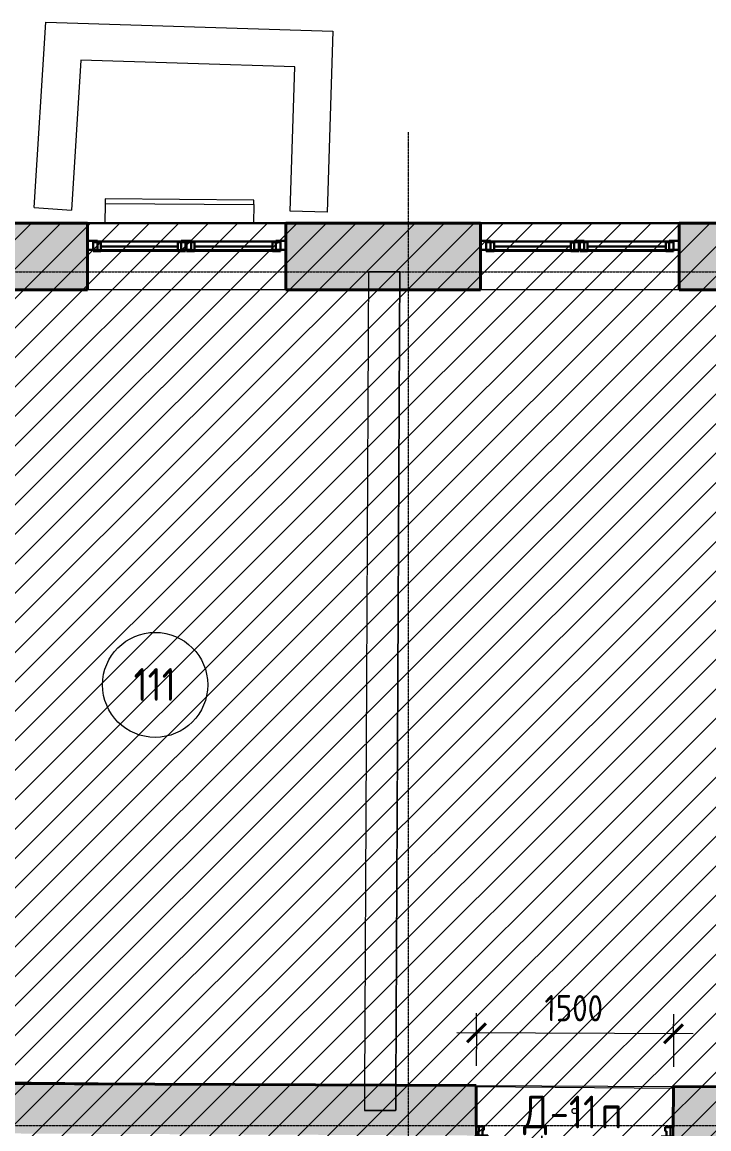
# Model space of a CAD drawing. Header units: millimetres. Extents: x -11886 to 379896, y -8130 to 47743.
# Drawn here: x -2379 to 2846, y 36830 to 45259 of the extents above; entities that cross this region are included whole.
import ezdxf

# ---------------------------------------------------------------- set-up
doc = ezdxf.new("R2010")
doc.units = ezdxf.units.MM
for name, pattern in [('ADSK_Линия сетки', [25, 20, -2.5, 0, -2.5]), ('ADSK_Сверху', [4.5, 3, -1.5]), ('ADSK_Снесено', [4.5, 3, -1.5])]:
    doc.linetypes.add(name, pattern=pattern)
for name, color, linetype, lineweight, true_color in [('_ Окна', 5, 'Continuous', 30, 0x0000ff), ('Витраж', 5, 'Continuous', 18, 0x0000ff), ('Двери', 5, 'Continuous', 18, 0x0000ff), ('Линии', 7, 'Continuous', 9, 0x00a600), ('Окна', 5, 'Continuous', 18, 0x0000ff), ('Стены внутренние', 5, 'Continuous', 18, 0x0000ff), ('Стены наружные', 1, 'ADSK_Снесено', 18, 0xff0000)]:
    doc.layers.add(name, color=color, linetype=linetype, lineweight=lineweight, true_color=true_color)
for name, color, linetype, lineweight in [('Каркас', 7, 'Continuous', 18), ('Марки дверей', 7, 'Continuous', 20), ('Марки помещений', 7, 'Continuous', 20), ('Оси', 7, 'Continuous', 9), ('Размеры', 7, 'Continuous', 9), ('Размеры-100', 7, 'Continuous', 9)]:
    doc.layers.add(name, color=color, linetype=linetype, lineweight=lineweight)
doc.styles.add('GOST Common_1', font='GOST_Common.ttf', dxfattribs={"width": 0.9, "height": 200})
doc.styles.add('GOST Common_2', font='GOST_Common.ttf', dxfattribs={"width": 0.9, "height": 250})
doc.dimstyles.new('ADSK_Основной_2_мм_Округление_до_1_мм', dxfattribs={"dimscale": 304.8, "dimtxt": 201.142999, "dimasz": 0.463911, "dimexe": 0.492126, "dimexo": 0.492126, "dimgap": 0.098425, "dimtad": 1, "dimdec": 0, "dimdsep": 46, "dimtxsty": 'GOST Common_1', "dimblk1": 'OBLIQUE', "dimblk2": 'OBLIQUE', "dimsah": 1, "dimcen": 0.09, "dimdle": 0.492126, "dimazin": 2, "dimtfac": 1, "dimtdec": 4, "dimtix": 1, "dimtmove": 0, "dimatfit": 3, "dimfxl": 1, "dimtvp": 1, "dimtolj": 1, "dimtzin": 0, "dimlwd": 20, "dimlwe": 20, "dimarcsym": 2})

# ---------------------------------------------------------------- blocks, each defined once
blk = doc.blocks.new('Прямоугольный импост - 70х20_56мм-1433747-01 План 1-го этажа маркировочный')
at = {"layer": 'Витраж', "color": 161, "linetype": 'ADSK_Сверху', "true_color": 0xaaaaff}
for p, q in [((-4162.4, 43593.9), (-4124.4, 43593.9)), ((-3478.4, 43593.9), (-3402.4, 43593.9)), ((-3402.4, 43523.9), (-3402.4, 43593.9)), ((-4162.4, 43523.9), (-4124.4, 43523.9)), ((-3478.4, 43523.9), (-3402.4, 43523.9))]:
    blk.add_line(p, q, dxfattribs=at)
blk = doc.blocks.new('Прямоугольный импост - 70х20_56мм-1257200-01 План 1-го этажа маркировочный')
at = {"layer": 'Витраж', "color": 161, "linetype": 'ADSK_Сверху', "true_color": 0xaaaaff}
for p, q in [((-76, 35), (0, 35)), ((0, 35), (0, -35)), ((0, -35), (-76, -35))]:
    blk.add_line(p, q, dxfattribs=at)
blk = doc.blocks.new('Прямоугольный импост - 70х20_56мм-1257201-01 План 1-го этажа маркировочный')
at = {"layer": 'Витраж', "color": 161, "linetype": 'ADSK_Сверху', "true_color": 0xaaaaff}
for p, q in [((0, 35), (-76, 35)), ((0, -35), (0, 35)), ((-76, -35), (0, -35))]:
    blk.add_line(p, q, dxfattribs=at)
blk = doc.blocks.new('Прямоугольный импост - 70х20_56мм-1228464-01 План 1-го этажа маркировочный')
at = {"layer": 'Витраж', "color": 161, "linetype": 'ADSK_Сверху', "true_color": 0xaaaaff}
for p, q in [((-4912.4, 43593.9), (-4912.4, 43523.9)), ((-4912.4, 43593.9), (-4836.4, 43593.9)), ((-4200.4, 43593.9), (-4162.4, 43593.9)), ((-4912.4, 43523.9), (-4836.4, 43523.9)), ((-4200.4, 43523.9), (-4162.4, 43523.9))]:
    blk.add_line(p, q, dxfattribs=at)
blk = doc.blocks.new('Прямоугольный импост - 70х76мм-1464156-01 План 1-го этажа маркировочный')
at = {"layer": 'Витраж', "color": 161, "linetype": 'ADSK_Сверху', "true_color": 0xaaaaff}
for p, q in [((-38, 35), (38, 35)), ((38, -35), (-38, -35))]:
    blk.add_line(p, q, dxfattribs=at)
blk = doc.blocks.new('Прямоугольный импост - 70х60мм-1433749-01 План 1-го этажа маркировочный')
at = {"layer": 'Витраж', "color": 161, "linetype": 'ADSK_Сверху', "true_color": 0xaaaaff}
for p, q in [((1897.6, 43593.9), (1897.6, 43523.9)), ((1897.6, 43593.9), (2543.6, 43593.9)), ((2543.6, 43523.9), (2543.6, 43593.9)), ((1897.6, 43523.9), (2543.6, 43523.9))]:
    blk.add_line(p, q, dxfattribs=at)
blk = doc.blocks.new('Прямоугольный импост - 70х60мм-1243863-01 План 1-го этажа маркировочный')
at = {"layer": 'Витраж', "color": 161, "linetype": 'ADSK_Сверху', "true_color": 0xaaaaff}
for p, q in [((1185.6, 43593.9), (1185.6, 43523.9)), ((1185.6, 43593.9), (1821.6, 43593.9)), ((1821.6, 43523.9), (1821.6, 43593.9)), ((1185.6, 43523.9), (1821.6, 43523.9))]:
    blk.add_line(p, q, dxfattribs=at)
blk = doc.blocks.new('AC_Окно_1Створка - 1131_5х1445h-807733-01 План 1-го этажа маркировочный')
at = {"layer": 'Линии', "color": 8, "lineweight": 18, "true_color": 0x808080}
for p, q in [((527.6, 444.1), (-603.9, 444.1)), ((-603.9, 444.1), (-603.9, 409.1)), ((527.6, 409.1), (527.6, 444.1))]:
    blk.add_line(p, q, dxfattribs=at)
blk = doc.blocks.new('Витраж-тент со смещением вовне - 60мм 34 сдвиг-2061971-01 План 1-го этажа маркировочный')
at = {"layer": '_ Окна'}
for p, q in [((-352, 25), (-352, -45)), ((-352, 25), (-292, 25)), ((-352, -45), (-352, 25)), ((-292, 25), (-292, -45)), ((352, 25), (292, 25)), ((292, 25), (292, -45)), ((352, -45), (352, 25)), ((352, -45), (352, 25)), ((-292, -45), (-352, -45)), ((-292, -10), (292, -10)), ((292, -45), (352, -45))]:
    blk.add_line(p, q, dxfattribs=at)
at = {"layer": 'Окна'}
for p, q in [((292, 25), (-292, 25)), ((-292, -45), (292, -45))]:
    blk.add_line(p, q, dxfattribs=at)
blk = doc.blocks.new('Прямоугольный импост - 70х20_56мм-1327567-01 План 1-го этажа маркировочный')
at = {"layer": 'Витраж', "lineweight": 30}
for p, q in [((-76, 35), (0, 35)), ((-76, -35), (-76, 35)), ((0, 35), (0, -35)), ((0, -35), (-76, -35))]:
    blk.add_line(p, q, dxfattribs=at)
blk = doc.blocks.new('Прямоугольный импост - 70х20_56мм-1327568-01 План 1-го этажа маркировочный')
at = {"layer": 'Витраж', "lineweight": 30}
for p, q in [((0, 35), (-76, 35)), ((-76, 35), (-76, -35)), ((0, -35), (0, 35)), ((-76, -35), (0, -35))]:
    blk.add_line(p, q, dxfattribs=at)
blk = doc.blocks.new('Витраж-тент со смещением вовне - 60мм 34 сдвиг-2061973-01 План 1-го этажа маркировочный')
at = {"layer": '_ Окна'}
for p, q in [((-357, 25), (-357, -45)), ((-357, 25), (-297, 25)), ((-357, -45), (-357, 25)), ((-297, 25), (-297, -45)), ((357, 25), (297, 25)), ((297, 25), (297, -45)), ((357, -45), (357, 25)), ((357, -45), (357, 25)), ((-297, -45), (-357, -45)), ((-297, -10), (297, -10)), ((297, -45), (357, -45))]:
    blk.add_line(p, q, dxfattribs=at)
at = {"layer": 'Окна'}
for p, q in [((297, 25), (-297, 25)), ((-297, -45), (297, -45))]:
    blk.add_line(p, q, dxfattribs=at)
blk = doc.blocks.new('Прямоугольный импост - 70х60мм-V54-01 План 1-го этажа маркировочный')
at = {"layer": 'Витраж'}
for p, q in [((-4124.4, 43593.9), (-3478.4, 43593.9)), ((-3478.4, 43523.9), (-4124.4, 43523.9))]:
    blk.add_line(p, q, dxfattribs=at)
blk = doc.blocks.new('Прямоугольный импост - 70х60мм-V55-01 План 1-го этажа маркировочный')
at = {"layer": 'Витраж'}
for p, q in [((-4836.4, 43593.9), (-4200.4, 43593.9)), ((-4200.4, 43523.9), (-4836.4, 43523.9))]:
    blk.add_line(p, q, dxfattribs=at)
blk = doc.blocks.new('Прямоугольный импост - 70х20_56мм-V56-01 План 1-го этажа маркировочный')
at = {"layer": 'Витраж', "lineweight": 30}
for p, q in [((-76, 35), (0, 35)), ((-76, -35), (-76, 35)), ((0, 35), (0, -35)), ((0, -35), (-76, -35))]:
    blk.add_line(p, q, dxfattribs=at)
blk = doc.blocks.new('Прямоугольный импост - 70х20_56мм-V57-01 План 1-го этажа маркировочный')
at = {"layer": 'Витраж', "lineweight": 30}
for p, q in [((0, 35), (-76, 35)), ((-76, 35), (-76, -35)), ((0, -35), (0, 35)), ((-76, -35), (0, -35))]:
    blk.add_line(p, q, dxfattribs=at)
blk = doc.blocks.new('Прямоугольный импост - 70х76мм-1327564-01 План 1-го этажа маркировочный')
at = {"layer": 'Витраж', "lineweight": 30}
for p, q in [((-38, 35), (38, 35)), ((-38, -35), (-38, 35)), ((38, 35), (38, -35)), ((38, -35), (-38, -35))]:
    blk.add_line(p, q, dxfattribs=at)
blk = doc.blocks.new('Прямоугольный импост - 70х76мм-V144-01 План 1-го этажа маркировочный')
at = {"layer": 'Витраж', "lineweight": 30}
for p, q in [((-38, 35), (38, 35)), ((-38, -35), (-38, 35)), ((38, 35), (38, -35)), ((38, -35), (-38, -35))]:
    blk.add_line(p, q, dxfattribs=at)
blk = doc.blocks.new('AC_Дверь_Двупольная - Д-11п 1500х2200h-2039715-01 План 1-го этажа маркировочный')
at = {"layer": 'Двери', "lineweight": 30}
for p, q in [((-700, 1140), (-660, 1140)), ((-700, 190), (-700, 1140)), ((-660, 1140), (-660, 190)), ((700, 640), (660, 640)), ((660, 640), (660, 190)), ((700, 190), (700, 640)), ((-750, 190), (-730, 190)), ((-750, 120), (-750, 190)), ((-730, 190), (-700, 190)), ((-730, 120), (-730, 190)), ((-730, 190), (-730, 120)), ((-660, 190), (-700, 190)), ((-700, 190), (-700, 150)), ((660, 190), (700, 190)), ((730, 190), (700, 190)), ((700, 190), (700, 150)), ((730, 120), (730, 190)), ((750, 190), (730, 190)), ((730, 190), (730, 120)), ((750, 120), (750, 190)), ((-730, 120), (-750, 120)), ((-690, 120), (-730, 120)), ((-700, 150), (-690, 150)), ((-690, 150), (-690, 120)), ((700, 150), (690, 150)), ((690, 150), (690, 120)), ((690, 120), (730, 120)), ((730, 120), (750, 120))]:
    blk.add_line(p, q, dxfattribs=at)
at = {"layer": 'Двери'}
for centre, radius, start, end in [((-700, 190), 950, 360, 90), ((700, 190), 450, 90, 180)]:
    blk.add_arc(centre, radius, start, end, dxfattribs=at)
blk = doc.blocks.new('ADSK_Марка_Помещение_ОдноЗначение - Номер-247393-01 План 1-го этажа маркировочный')
at = {"layer": 'Марки помещений'}
blk.add_circle((0, 0), 4, dxfattribs=at)
blk = doc.blocks.new('ADSK_Марка_Дверь - Марка типа и комментарии-2020407-01 План 1-го этажа маркировочный')
at = {"layer": 'Марки дверей', "lineweight": 9}
blk.add_circle((0, 0), 0.2, dxfattribs=at)
blk = doc.blocks.new('DIMBLOCK22-01 План 1-го этажа маркировочный')
at = {"layer": 'Размеры-100', "lineweight": 20, "transparency": 16777216}
for p, q in [((1078, 37561.2), (1078.6, 37711.2)), ((2577.9, 37554.4), (2578.6, 37704.4)), ((2727.9, 37553.8), (928, 37561.8)), ((1078, 37561.2), (1076.8, 37309.5)), ((2577.9, 37554.4), (2576.8, 37302.7))]:
    blk.add_line(p, q, dxfattribs=at)
at = {"layer": 'Размеры-100', "lineweight": 40, "transparency": 16777216}
for p, q in [((1078, 37561.2), (1149, 37631.5)), ((2577.9, 37554.4), (2649, 37624.8)), ((1078, 37561.2), (1006.9, 37490.8)), ((2577.9, 37554.4), (2506.9, 37484))]:
    blk.add_line(p, q, dxfattribs=at)
at = {"layer": 'Размеры-100', "color": 0, "lineweight": 20, "transparency": 16777216, "insert": (1595.7, 37850.2), "char_height": 200, "width": 560.473, "attachment_point": 1, "rotation": 359.74277, "line_spacing_factor": 1.022761, "style": 'GOST Common_1'}
blk.add_mtext('1500', dxfattribs=at)
blk = doc.blocks.new('_Oblique')
at = {"color": 0, "linetype": 'ByBlock', "lineweight": -2}
blk.add_line((-0.5, -0.5), (0.5, 0.5), dxfattribs=at)

msp = doc.modelspace()

# ---------------------------------------------------------------- hatches: boundary and pattern name
at = {"lineweight": 13, "true_color": 0x636466, "transparency": 33554559}
h = msp.add_hatch(dxfattribs=at)
h.set_pattern_fill('ANSI31', color=251, scale=50)
h.set_pattern_definition([(45, (0, 84876.59), (-112.2532, 112.2532), [])])
h.paths.add_polyline_path([(3943.5, 43728.87), (-6278.75, 43728.87), (-6141.04, 8529.25), (771.13, 8529.25), (771.13, 12571.22), (3385.22, 12571.22), (3381.63, 13081.22), (3330.09, 20918.63), (3943.5, 20918.63)])
at = {"layer": 'Стены внутренние', "true_color": 0xc0c0c0}
h = msp.add_hatch(color=9, dxfattribs=at)
h.paths.add_polyline_path([(3433.5, 36768.87), (3433.5, 37148.87), (2576.14, 37152.72), (2574.75, 36772.72), (3276.48, 36769.57)])
h.paths.add_polyline_path([(1074.45, 36779.46), (1076.15, 37159.45), (-5768.75, 37190.18), (-5768.75, 36810.18), (1047.01, 36779.58)])
at = {"layer": 'Стены наружные', "linetype": 'Continuous', "true_color": 0xc0c0c0}
h = msp.add_hatch(color=9, dxfattribs=at)
h.paths.add_polyline_path([(3433.5, 43218.87), (3433.5, 43728.87), (2619.64, 43728.87), (2619.64, 43218.87)])
h.paths.add_polyline_path([(365.27, 43218.87), (1109.64, 43218.87), (1109.64, 43728.87), (-371.4, 43728.87), (-371.4, 43218.87), (311.55, 43218.87)])
h.paths.add_polyline_path([(-2624.76, 43218.87), (-1881.4, 43218.87), (-1881.4, 43728.87), (-3402.4, 43728.87), (-3402.4, 43218.87), (-2625.56, 43218.87)])
h.paths.add_polyline_path([(-4912.4, 43218.87), (-4912.4, 43728.87), (-6278.75, 43728.87), (-6278.75, 43218.87), (-5768.75, 43218.87)])

# ---------------------------------------------------------------- linework, layer by layer
at = {"color": 251, "lineweight": 30, "true_color": 0x636466}
msp.add_lwpolyline([(290.5, 8529.25), (-6141.04, 8529.25), (-6278.75, 43728.87), (3943.5, 43728.87), (3943.5, 20918.63), (3330.09, 20918.63), (3381.63, 13081.22)], dxfattribs=at)
at = {"layer": 'Каркас', "color": 253, "linetype": 'ADSK_Сверху', "true_color": 0xb2b2b2}
for p, q in [((256.35, 43357.37), (225.2, 36970.62)), ((256.35, 43357.37), (494.75, 43356.21)), ((463.59, 36969.46), (494.75, 43356.21)), ((463.59, 36969.46), (225.2, 36970.62))]:
    msp.add_line(p, q, dxfattribs=at)
at = {"layer": 'Каркас', "color": 253, "linetype": 'ADSK_Сверху', "true_color": 0xaaaaaa}
for p, q in [((256.35, 43357.37), (225.2, 36970.62)), ((494.75, 43356.21), (256.35, 43357.37)), ((494.75, 43356.21), (463.59, 36969.46)), ((225.2, 36970.62), (463.59, 36969.46))]:
    msp.add_line(p, q, dxfattribs=at)
at = {"layer": 'Линии', "color": 8, "lineweight": 18, "true_color": 0x808080}
for p, q in [((-2288.1, 43845.73), (-2199.38, 45258.59)), ((-2199.38, 45258.59), (-15.46, 45189.46)), ((-15.46, 45189.46), (-58.94, 43810.16)), ((-1931.94, 44969.98), (-2003.66, 43827.87)), ((-304.15, 44918.46), (-1931.94, 44969.98)), ((-338.81, 43818.99), (-304.15, 44918.46)), ((-2288.1, 43845.73), (-2003.66, 43827.87)), ((-1748.23, 43877.47), (-1749.4, 43728.87)), ((-1748.23, 43877.47), (-616.77, 43868.62)), ((-616.77, 43868.62), (-617.86, 43728.87)), ((-58.94, 43810.16), (-338.81, 43818.99)), ((-5632.57, 37219.02), (-10.45, 37164.33)), ((1076.13, 37153.76), (2576.08, 37139.17))]:
    msp.add_line(p, q, dxfattribs=at)
at = {"layer": 'Оси', "linetype": 'ADSK_Линия сетки'}
for p, q in [((559.91, -7330.38), (559.91, 44421.85)), ((-11086.22, 43356.79), (57141.72, 43356.79)), ((-11086.22, 36856.79), (57141.72, 36856.79))]:
    msp.add_line(p, q, dxfattribs=at)
at = {"layer": 'Стены внутренние', "color": 18, "lineweight": 40, "true_color": 0x000000}
for p, q in [((1076.15, 37159.45), (-5768.75, 37190.18)), ((1074.76, 36849.46), (1076.15, 37159.45)), ((2576.14, 37152.72), (2574.75, 36842.72)), ((2964.24, 37150.98), (2576.14, 37152.72))]:
    msp.add_line(p, q, dxfattribs=at)
at = {"layer": 'Стены внутренние', "color": 18, "true_color": 0x000000}
msp.add_line((1076.15, 37159.45), (2576.14, 37152.72), dxfattribs=at)
at = {"layer": 'Стены наружные', "color": 18, "linetype": 'Continuous', "lineweight": 40, "true_color": 0x000000}
for p, q in [((-1881.4, 43728.87), (-3402.4, 43728.87)), ((-1881.4, 43218.87), (-1881.4, 43728.87)), ((1109.64, 43728.87), (-371.4, 43728.87)), ((-371.4, 43728.87), (-371.4, 43218.87)), ((1109.64, 43218.87), (1109.64, 43728.87)), ((3943.5, 43728.87), (2619.64, 43728.87)), ((2619.64, 43728.87), (2619.64, 43218.87)), ((-3402.4, 43218.87), (-1881.4, 43218.87)), ((-371.4, 43218.87), (1109.64, 43218.87)), ((2619.64, 43218.87), (3433.5, 43218.87))]:
    msp.add_line(p, q, dxfattribs=at)
at = {"layer": 'Стены наружные', "color": 18, "linetype": 'Continuous', "true_color": 0x000000}
for p, q in [((-1881.4, 43728.87), (-371.4, 43728.87)), ((1109.64, 43728.87), (2619.64, 43728.87)), ((-371.4, 43218.87), (-1881.4, 43218.87)), ((2619.64, 43218.87), (1109.64, 43218.87))]:
    msp.add_line(p, q, dxfattribs=at)

# ---------------------------------------------------------------- block references
at = {"layer": '_ Окна'}
for name, p in [('Витраж-тент со смещением вовне - 60мм 34 сдвиг-2061971-01 План 1-го этажа маркировочный', (-1487.4, 43558.87)), ('Витраж-тент со смещением вовне - 60мм 34 сдвиг-2061973-01 План 1-го этажа маркировочный', (-770.4, 43558.87)), ('Витраж-тент со смещением вовне - 60мм 34 сдвиг-2061971-01 План 1-го этажа маркировочный', (1503.64, 43558.87)), ('Витраж-тент со смещением вовне - 60мм 34 сдвиг-2061973-01 План 1-го этажа маркировочный', (2220.64, 43558.87))]:
    msp.add_blockref(name, p, dxfattribs=at)
at = {"layer": 'Витраж', "color": 161, "linetype": 'ADSK_Сверху', "true_color": 0xaaaaff, "rotation": 180}
for p in [(-1881.4, 43558.87), (1109.64, 43558.87)]:
    msp.add_blockref('Прямоугольный импост - 70х20_56мм-1257201-01 План 1-го этажа маркировочный', p, dxfattribs=at)
at = {"layer": 'Витраж', "color": 161, "linetype": 'ADSK_Сверху', "true_color": 0xaaaaff}
for name, p in [('Прямоугольный импост - 70х20_56мм-1228464-01 План 1-го этажа маркировочный', (3031, 0)), ('Прямоугольный импост - 70х60мм-1243863-01 План 1-го этажа маркировочный', (-2991.04, 0)), ('Прямоугольный импост - 70х20_56мм-1433747-01 План 1-го этажа маркировочный', (3031, 0)), ('Прямоугольный импост - 70х60мм-1433749-01 План 1-го этажа маркировочный', (-2991.04, 0)), ('Прямоугольный импост - 70х20_56мм-1228464-01 План 1-го этажа маркировочный', (6022.04, 0)), ('Прямоугольный импост - 70х60мм-1243863-01 План 1-го этажа маркировочный', (0, 0)), ('Прямоугольный импост - 70х20_56мм-1433747-01 План 1-го этажа маркировочный', (6022.04, 0)), ('Прямоугольный импост - 70х60мм-1433749-01 План 1-го этажа маркировочный', (0, 0))]:
    msp.add_blockref(name, p, dxfattribs=at)
at = {"layer": 'Витраж', "rotation": 180}
for name, p in [('Прямоугольный импост - 70х20_56мм-1327568-01 План 1-го этажа маркировочный', (-1881.4, 43558.87)), ('Прямоугольный импост - 70х20_56мм-V57-01 План 1-го этажа маркировочный', (1109.64, 43558.87))]:
    msp.add_blockref(name, p, dxfattribs=at)
at = {"layer": 'Витраж'}
for name, p in [('Прямоугольный импост - 70х60мм-V55-01 План 1-го этажа маркировочный', (3031, 0)), ('Прямоугольный импост - 70х60мм-V54-01 План 1-го этажа маркировочный', (3031, 0)), ('Прямоугольный импост - 70х60мм-V55-01 План 1-го этажа маркировочный', (6022.04, 0)), ('Прямоугольный импост - 70х60мм-V54-01 План 1-го этажа маркировочный', (6022.04, 0))]:
    msp.add_blockref(name, p, dxfattribs=at)
at = {"layer": 'Витраж', "color": 161, "linetype": 'ADSK_Сверху', "true_color": 0xaaaaff, "extrusion": (0, 0, -1), "rotation": 180}
for name, p in [('Прямоугольный импост - 70х76мм-1464156-01 План 1-го этажа маркировочный', (1131.4, 43558.87)), ('Прямоугольный импост - 70х20_56мм-1257200-01 План 1-го этажа маркировочный', (371.4, 43558.87)), ('Прямоугольный импост - 70х76мм-1464156-01 План 1-го этажа маркировочный', (-1859.64, 43558.87)), ('Прямоугольный импост - 70х20_56мм-1257200-01 План 1-го этажа маркировочный', (-2619.64, 43558.87))]:
    msp.add_blockref(name, p, dxfattribs=at)
at = {"layer": 'Витраж', "extrusion": (0, 0, -1), "rotation": 180}
for name, p in [('Прямоугольный импост - 70х76мм-V144-01 План 1-го этажа маркировочный', (1131.4, 43558.87)), ('Прямоугольный импост - 70х20_56мм-1327567-01 План 1-го этажа маркировочный', (371.4, 43558.87)), ('Прямоугольный импост - 70х76мм-1327564-01 План 1-го этажа маркировочный', (-1859.64, 43558.87)), ('Прямоугольный импост - 70х20_56мм-V56-01 План 1-го этажа маркировочный', (-2619.64, 43558.87))]:
    msp.add_blockref(name, p, dxfattribs=at)
at = {"layer": 'Двери', "rotation": 179.7427720539908}
msp.add_blockref('AC_Дверь_Двупольная - Д-11п 1500х2200h-2039715-01 План 1-го этажа маркировочный', (1825.29, 36966.09), dxfattribs=at)
at = {"layer": 'Линии', "color": 8, "lineweight": 18, "true_color": 0x808080, "rotation": 359.5520430925584}
msp.add_blockref('AC_Окно_1Створка - 1131_5х1445h-807733-01 План 1-го этажа маркировочный', (-1147.6, 43463.71), dxfattribs=at)
at = {"layer": 'Марки дверей', "xscale": 99.99999999999993, "yscale": 99.99999999999993, "zscale": 99.99999999999993}
msp.add_blockref('ADSK_Марка_Дверь - Марка типа и комментарии-2020407-01 План 1-го этажа маркировочный', (1825.29, 36966.09), dxfattribs=at)
at = {"layer": 'Марки помещений', "xscale": 99.99999999999993, "yscale": 99.99999999999993, "zscale": 99.99999999999993}
msp.add_blockref('ADSK_Марка_Помещение_ОдноЗначение - Номер-247393-01 План 1-го этажа маркировочный', (-1366.8, 40211.56), dxfattribs=at)

# ---------------------------------------------------------------- texts
at = {"layer": 'Марки дверей', "lineweight": 9, "char_height": 250, "attachment_point": 1, "style": 'GOST Common_2'}
for s, insert, width in [('\\fGOST Common|b0|i0|c204|p34|;\\W.9;Д', (1433.16, 37083.1), 245.3164), ('-11', (1635.57, 37083.1), 468.9872), ('\\fGOST Common|b0|i0|c204|p34|;\\W.9;п', (2022.52, 37083.1), 194.8101)]:
    msp.add_mtext(s, dxfattribs=dict(at, insert=insert, width=width))
at = {"layer": 'Марки помещений', "lineweight": 9, "insert": (-1531.51, 40339.29), "char_height": 250, "width": 411.2657, "attachment_point": 1, "style": 'GOST Common_2'}
msp.add_mtext('111', dxfattribs=at)

# ---------------------------------------------------------------- dimensions: what is measured, and where the dimension line sits
at = {"layer": 'Размеры', "lineweight": 20}
dim = msp.add_linear_dim(base=(1077.96, 37561.17), p1=(2576.14, 37152.72), p2=(1076.15, 37159.45), angle=359.742772, dimstyle='ADSK_Основной_2_мм_Округление_до_1_мм', override={"dimpost": '<>', "dimfxl": 1500}, dxfattribs=at)
dim.commit()
dim.dimension.update_dxf_attribs({"geometry": 'DIMBLOCK22-01 План 1-го этажа маркировочный', "text_midpoint": (1828.53, 37687.8)})

doc.saveas('drawing.dxf')
